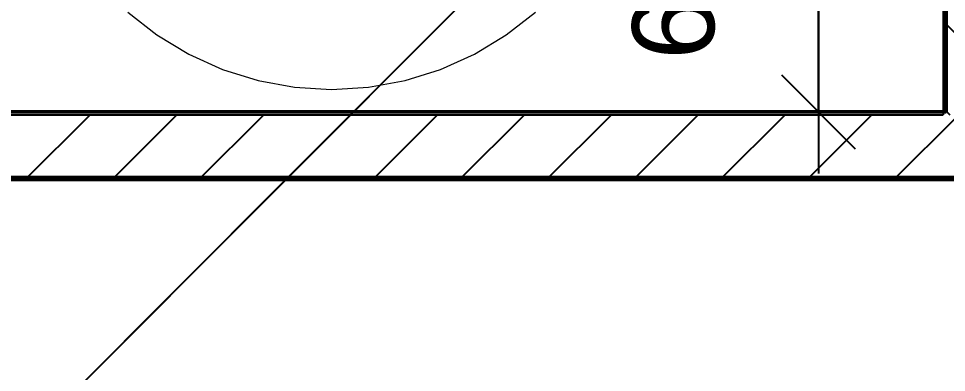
# Model space of a CAD drawing. Extents: x 0 to 756, y -25 to 420.
# Drawn here: x 301.93 to 347.24, y 222.78 to 240.03 of the extents above; entities that cross this region are included whole.
import ezdxf
from ezdxf.lldxf.tags import DXFTag

# ---------------------------------------------------------------- set-up
doc = ezdxf.new("R2010")
doc.units = 0
doc.layers.get('0').update_dxf_attribs({"lineweight": 25})
doc.layers.get('DEFPOINTS').update_dxf_attribs({"lineweight": 25})
doc.layers.add('A_Geschossdecke', color=7, linetype='Continuous', lineweight=25, true_color=0x008080)
doc.layers.add('Raum', color=250, linetype='Continuous', lineweight=13, true_color=0x333333)
for name, color, linetype, lineweight in [('A_Innenwand', 7, 'Continuous', 25), ('Möblierung', 7, 'Continuous', 13), ('Standard', 7, 'Continuous', 25), ('Wand Holz nicht tragend', 7, 'Continuous', 13), ('Wand Holz tragend', 7, 'Continuous', 13)]:
    doc.layers.add(name, color=color, linetype=linetype, lineweight=lineweight)
doc.styles.get("Standard").update_dxf_attribs({"font": 'arial.ttf'})
tags = doc.linetypes.add('VERDECKT2_S2', pattern=[0.27, 0.2, -0.07]).pattern_tags.tags
tags[6:7] = [DXFTag(74, 4), DXFTag(75, 0), DXFTag(340, '0'), DXFTag(46, 1.0), DXFTag(50, 0.0), DXFTag(44, 0.0), DXFTag(45, 0.0)]
tags[4:5] = [DXFTag(74, 4), DXFTag(75, 0), DXFTag(340, '0'), DXFTag(46, 1.0), DXFTag(50, 0.0), DXFTag(44, 0.0), DXFTag(45, 0.0)]

# ---------------------------------------------------------------- blocks, each defined once
blk = doc.blocks.new('Referenz-A01I5XF3IE')
at = {"layer": 'DEFPOINTS', "color": 0, "linetype": 'Continuous', "lineweight": -2, "ltscale": 0.25}
for p, q in [((340.991, 235.481), (340.991, 235.481)), ((347.233, 235.481), (347.233, 235.481))]:
    blk.add_line(p, q, dxfattribs=at)
at = {"layer": 'Möblierung', "color": 0, "linetype": 'VERDECKT2_S2', "ltscale": 0.13}
for p, q in [((307.26, 240.351), (308.686, 239.233)), ((325.74, 239.233), (327.167, 240.351)), ((308.686, 239.233), (310.238, 238.295)), ((324.189, 238.295), (325.74, 239.233)), ((310.238, 238.295), (311.89, 237.551)), ((322.536, 237.551), (324.189, 238.295)), ((311.89, 237.551), (313.621, 237.012)), ((320.805, 237.012), (322.536, 237.551)), ((313.621, 237.012), (315.404, 236.685)), ((319.022, 236.685), (320.805, 237.012)), ((315.404, 236.685), (317.213, 236.576)), ((317.213, 236.576), (319.022, 236.685))]:
    blk.add_line(p, q, dxfattribs=at)
at = {"layer": 'Raum', "color": 0, "lineweight": -2}
for p, q in [((347.233, 235.481), (347.233, 267.69)), ((281.951, 235.481), (347.233, 235.481)), ((387.461, 232.279), (281.951, 232.279))]:
    blk.add_line(p, q, dxfattribs=at)
at = {"layer": 'Standard', "color": 0, "lineweight": -2}
for p, q in [((340.991, 235.481), (340.991, 247.477)), ((340.991, 241.485), (340.991, 232.479)), ((339.189, 237.282), (342.792, 233.68)), ((337.989, 235.481), (343.993, 235.481))]:
    blk.add_line(p, q, dxfattribs=at)
at = {"layer": 'Wand Holz nicht tragend', "color": 0, "lineweight": 50}
for p, q in [((347.233, 235.481), (295.6, 235.481)), ((295.6, 232.279), (387.461, 232.279))]:
    blk.add_line(p, q, dxfattribs=at)
at = {"layer": 'Wand Holz tragend', "color": 0, "lineweight": 50}
blk.add_line((347.233, 247.477), (347.233, 235.481), dxfattribs=at)
at = {"layer": 'Standard', "color": 0, "lineweight": -2, "insert": (331.897, 238.017), "char_height": 4.00267, "attachment_point": 1, "rotation": 90}
blk.add_mtext('{\\fArial;60}', dxfattribs=at)
blk = doc.blocks.new('Wand-A01I5XHNIE', base_point=(281.839, 232.145))
at = {"color": 0, "linetype": 'ByBlock', "lineweight": -2, "ltscale": 0.25}
for p, q in [((281.839, 235.345), (347.078, 235.345)), ((281.839, 232.145), (387.279, 232.145))]:
    blk.add_line(p, q, dxfattribs=at)
at = {"color": 0, "lineweight": -2}
for p, q in [((302.221, 232.145), (305.421, 235.345)), ((306.464, 232.145), (309.664, 235.345)), ((310.706, 232.145), (313.906, 235.345)), ((314.949, 232.145), (318.149, 235.345)), ((319.191, 232.145), (322.391, 235.345)), ((323.434, 232.145), (326.634, 235.345)), ((327.677, 232.145), (330.877, 235.345)), ((331.919, 232.145), (335.119, 235.345)), ((336.162, 232.145), (339.362, 235.345)), ((340.405, 232.145), (343.605, 235.345)), ((344.647, 232.145), (347.847, 235.345))]:
    blk.add_line(p, q, dxfattribs=at)
blk = doc.blocks.new('Wand-A01I5XNXIE', base_point=(347.078, 235.345))
at = {"color": 0, "linetype": 'ByBlock', "lineweight": -2, "ltscale": 0.25}
blk.add_line((347.078, 247.333), (347.078, 235.345), dxfattribs=at)
at = {"color": 0, "lineweight": -2}
for p, q in [((347.078, 239.912), (351.079, 235.91)), ((347.078, 235.669), (347.402, 235.345))]:
    blk.add_line(p, q, dxfattribs=at)
blk = doc.blocks.new('Geschossdecke-A01I5XOBIE', base_point=(114.279, 232.145))
at = {"color": 0, "lineweight": -2}
blk.add_line((314.949, 232.145), (394.279, 311.476), dxfattribs=at)
at = {"color": 0, "linetype": 'ByBlock', "lineweight": -2, "ltscale": 0.25}
blk.add_line((394.279, 232.145), (280.279, 232.145), dxfattribs=at)
blk = doc.blocks.new('Geschossdecke-A01I5XODIE', base_point=(114.279, 31.476))
at = {"color": 0, "linetype": 'ByBlock', "lineweight": -2, "ltscale": 0.25}
blk.add_line((280.279, 232.145), (394.279, 232.145), dxfattribs=at)
at = {"color": 0, "lineweight": -2}
blk.add_line((280.279, 197.476), (314.949, 232.145), dxfattribs=at)
blk = doc.blocks.new('Geschossdecke-A01I5XVJIE', base_point=(114.279, 31.476))
at = {"color": 0, "lineweight": -2}
blk.add_line((114.279, 31.476), (394.279, 311.476), dxfattribs=at)

msp = doc.modelspace()

# ---------------------------------------------------------------- block references
at = {"color": 8, "lineweight": 25, "ltscale": 0.25, "true_color": 0x808080}
msp.add_blockref('Referenz-A01I5XF3IE', (0, 0), dxfattribs=at)
at = {"layer": 'A_Geschossdecke', "ltscale": 0.25}
for name, p in [('Geschossdecke-A01I5XOBIE', (114.279, 232.145)), ('Geschossdecke-A01I5XVJIE', (114.279, 31.476)), ('Geschossdecke-A01I5XODIE', (114.279, 31.476))]:
    msp.add_blockref(name, p, dxfattribs=at)
at = {"layer": 'A_Innenwand', "ltscale": 0.25}
for name, p in [('Wand-A01I5XNXIE', (347.078, 235.345)), ('Wand-A01I5XHNIE', (281.839, 232.145))]:
    msp.add_blockref(name, p, dxfattribs=at)

doc.saveas('drawing.dxf')
